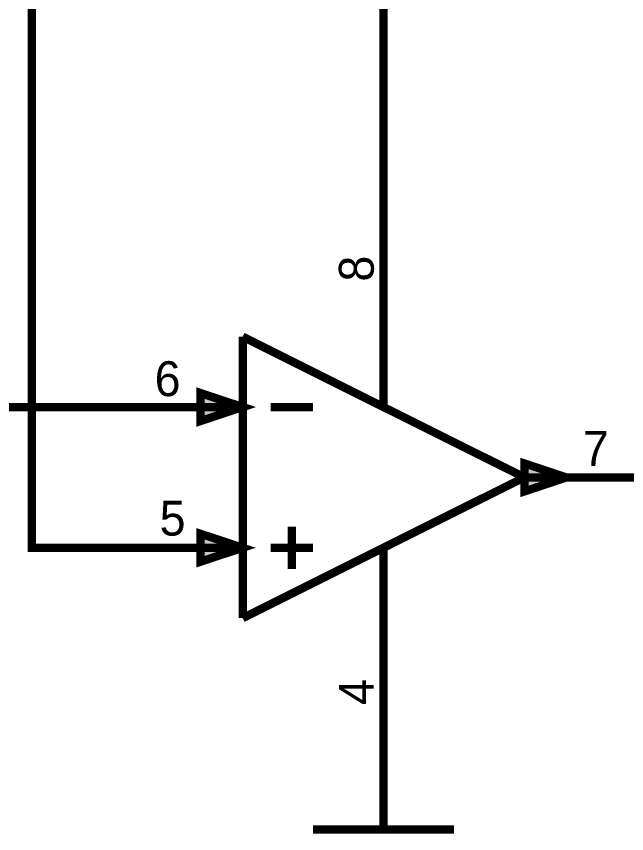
# Model space of a CAD drawing. Header units: inches. Extents: x 0 to 432, y 0 to 280.
# Drawn here: x 154.4 to 176.42, y 149.7 to 179.18 of the extents above; entities that cross this region are included whole.
import ezdxf

# ---------------------------------------------------------------- set-up
doc = ezdxf.new("R2010")
doc.units = ezdxf.units.IN
doc.layers.add('Sheet', color=255, linetype='Continuous')

msp = doc.modelspace()

# ---------------------------------------------------------------- linework, layer by layer
at = {"layer": 'Sheet'}
for points in [[(167.641, 172.716, 0.3, 0.3, 0), (167.641, 208.27, 0.3, 0.3, 0)], [(154.951, 182.868, 0.3, 0.3, 0), (154.951, 160.015, 0.3, 0.3, 0), (157.489, 160.015, 0.3, 0.3, 0)], [(167.641, 167.629, 0.3, 0.3, 0), (167.641, 172.716, 0.3, 0.3, 0)], [(162.565, 167.629, 0.3, 0.3, 0), (172.729, 162.553, 0.3, 0.3, 0)], [(162.565, 167.629, 0.3, 0.3, 0), (162.565, 157.477, 0.3, 0.3, 0)], [(167.641, 167.629, 0.3, 0.3, 0), (167.641, 165.091, 0.3, 0.3, 0)], [(152.401, 165.091, 0.3, 0.3, 0), (157.489, 165.091, 0.3, 0.3, 0)], [(162.565, 165.091, 0.3, 0.3, 0), (157.489, 165.091, 0.3, 0.3, 0)], [(163.576, 165.091, 0.3, 0.3, 0), (165.103, 165.091, 0.3, 0.3, 0)], [(162.565, 157.477, 0.3, 0.3, 0), (172.729, 162.553, 0.3, 0.3, 0)], [(172.729, 162.553, 0.3, 0.3, 0), (177.805, 162.553, 0.3, 0.3, 0)], [(164.34, 160.779, 0.3, 0.3, 0), (164.34, 159.251, 0.3, 0.3, 0)], [(162.565, 160.015, 0.3, 0.3, 0), (157.489, 160.015, 0.3, 0.3, 0)], [(163.576, 160.015, 0.3, 0.3, 0), (165.103, 160.015, 0.3, 0.3, 0)], [(167.641, 160.015, 0.3, 0.3, 0), (167.641, 157.477, 0.3, 0.3, 0)], [(167.641, 157.477, 0.3, 0.3, 0), (167.641, 152.39, 0.3, 0.3, 0)], [(167.641, 152.39, 0.3, 0.3, 0), (167.641, 149.852, 0.3, 0.3, 0)], [(165.103, 149.852, 0.3, 0.3, 0), (170.191, 149.852, 0.3, 0.3, 0)]]:
    msp.add_lwpolyline(points, format="xyseb", dxfattribs=at)
for points in [[(161.038, 165.596, 0.3, 0.3, 0), (162.565, 165.091, 0.3, 0.3, 0), (161.038, 164.585, 0.3, 0.3, 0), (161.038, 165.596, 0.3, 0.3, 0)], [(161.038, 165.596, 0.0991, 0.0991, 0), (162.565, 165.091, 0.0991, 0.0991, 0), (161.038, 164.585, 0.0991, 0.0991, 0), (161.038, 165.596, 0.0991, 0.0991, 0)], [(174.245, 162.553, 0.3, 0.3, 0), (172.729, 163.058, 0.3, 0.3, 0), (172.729, 162.048, 0.3, 0.3, 0), (174.245, 162.553, 0.3, 0.3, 0)], [(174.245, 162.553, 0.0991, 0.0991, 0), (172.729, 163.058, 0.0991, 0.0991, 0), (172.729, 162.048, 0.0991, 0.0991, 0), (174.245, 162.553, 0.0991, 0.0991, 0)], [(161.038, 160.52, 0.3, 0.3, 0), (162.565, 160.015, 0.3, 0.3, 0), (161.038, 159.51, 0.3, 0.3, 0), (161.038, 160.52, 0.3, 0.3, 0)], [(161.038, 160.52, 0.0991, 0.0991, 0), (162.565, 160.015, 0.0991, 0.0991, 0), (161.038, 159.51, 0.0991, 0.0991, 0), (161.038, 160.52, 0.0991, 0.0991, 0)]]:
    msp.add_lwpolyline(points, format="xyseb", close=True, dxfattribs=at)
for points in [[(160.986, 164.523), (162.717, 165.1), (160.986, 165.677)], [(172.67, 161.983), (174.401, 162.56), (172.67, 163.137)], [(160.986, 159.443), (162.717, 160.02), (160.986, 160.597)]]:
    msp.add_solid(points, dxfattribs=at)

# ---------------------------------------------------------------- texts
for s, p in [('8', (167.293, 169.616)), ('4', (167.293, 154.344))]:
    msp.add_text(s, height=1.258, rotation=90, dxfattribs=at).set_placement(p)
for s, p in [('6', (159.387, 165.484)), ('7', (174.84, 162.968)), ('5', (159.567, 160.453))]:
    msp.add_text(s, height=1.258, dxfattribs=at).set_placement(p)

doc.saveas('drawing.dxf')
